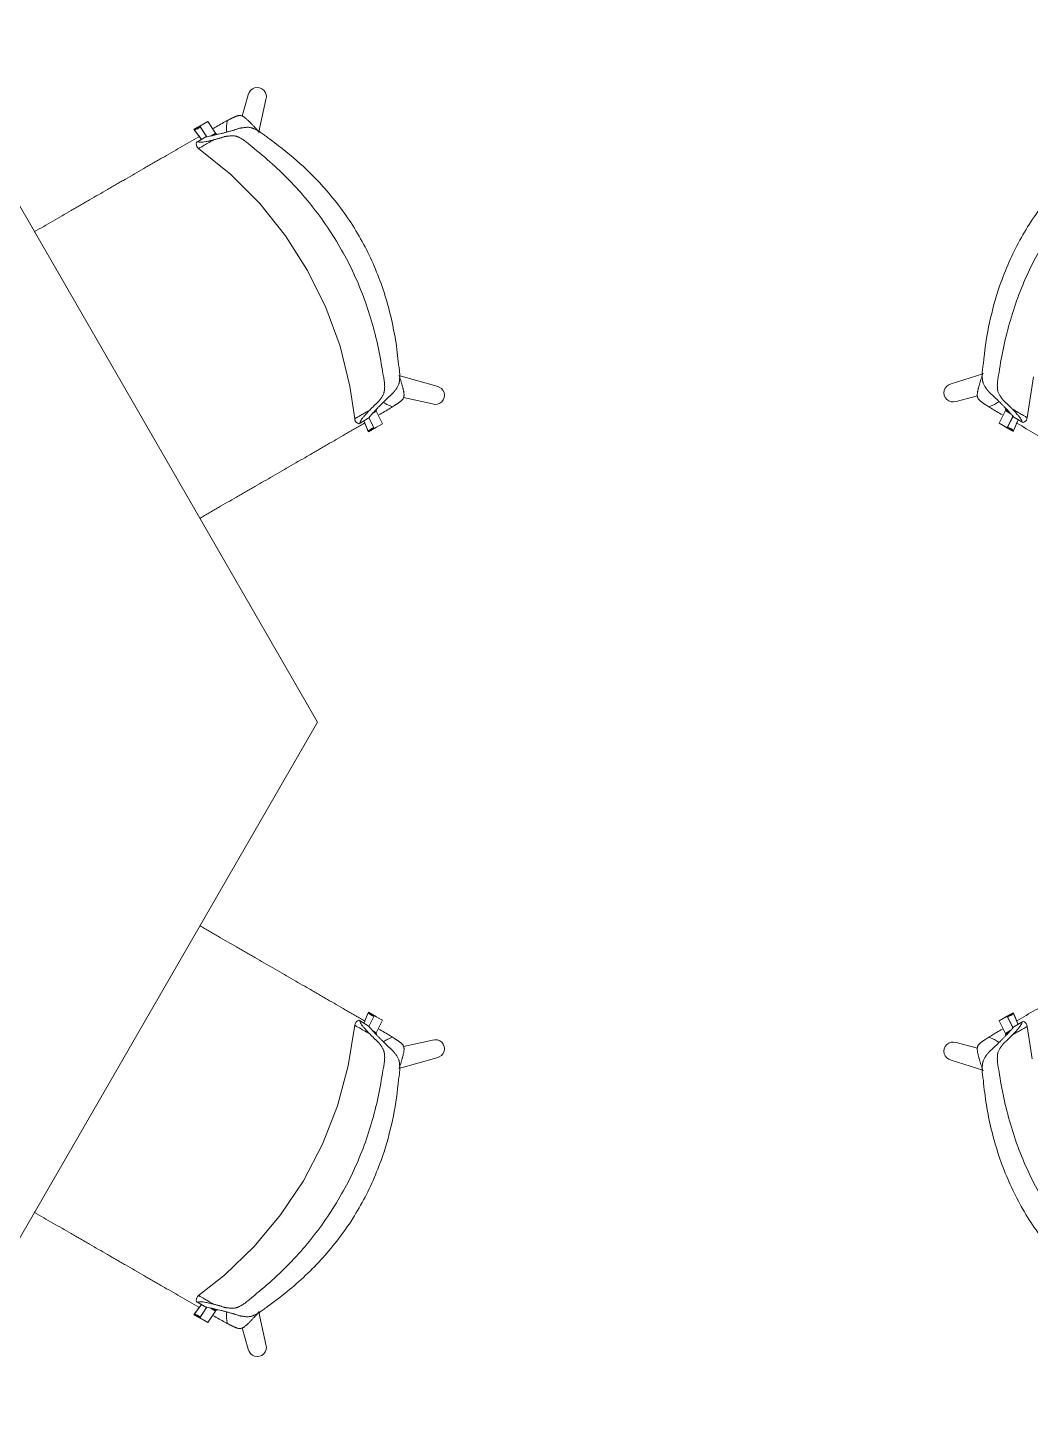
# Model space of a CAD drawing. Header units: millimetres. Extents: x 155927 to 326028, y -36033 to 97293.
# Drawn here: x 179505 to 180943, y 17006 to 18998 of the extents above; entities that cross this region are included whole.
import ezdxf

# ---------------------------------------------------------------- set-up
doc = ezdxf.new("R2010")
doc.units = ezdxf.units.MM
doc.header["$MEASUREMENT"] = 0
doc.layers.add('I-FURN', color=8, linetype='CONTINUOUS', lineweight=9)

msp = doc.modelspace()

# ---------------------------------------------------------------- linework, layer by layer
at = {"layer": 'I-FURN'}
for p, q in [((179920.3, 18002), (179345.3, 18997.9)), ((179821, 18901.6), (179812.3, 18871)), ((179835.9, 18848.6), (179846.3, 18895.2)), ((179751.4, 18856.8), (179763, 18863.5)), ((179763, 18863.5), (179774.1, 18846.9)), ((179754.4, 18858.9), (179742.9, 18852.3)), ((179742.9, 18852.3), (179753.8, 18837.6)), ((179743.3, 18851.4), (179753.7, 18837.6)), ((179761.7, 18841.6), (179751.4, 18856.8)), ((179761.6, 18841.6), (179751.9, 18856)), ((179774.1, 18846.9), (179766.5, 18842.5)), ((179774.6, 18846.1), (179769.5, 18843.2)), ((179746.3, 18831.3), (179746.5, 18833.4)), ((179746.7, 18829), (179746.3, 18831.3)), ((179747.3, 18827.6), (179746.7, 18829)), ((179748.3, 18826.1), (179747.3, 18827.6)), ((179760.1, 18841.3), (179748.3, 18834.5)), ((179749.7, 18824.7), (179748.3, 18826.1)), ((179749.7, 18824.7), (179795.7, 18787.6)), ((179795.7, 18787.6), (179837.4, 18745.8)), ((179837.4, 18745.8), (179874.4, 18699.6)), ((179874.4, 18699.6), (179906.1, 18649.7)), ((179906.1, 18649.7), (179932.3, 18596.7)), ((179932.3, 18596.7), (179952.6, 18541.2)), ((179952.6, 18541.2), (179966.8, 18483.8)), ((180091.6, 18483.7), (180037.1, 18499.2)), ((180874.6, 18501.4), (180829.1, 18487.1)), ((180938.4, 18438.6), (180947.5, 18497)), ((179966.8, 18483.8), (179973.6, 18437)), ((180043.4, 18467.7), (180085.2, 18458.4)), ((180836.2, 18462), (180867, 18469.7)), ((179999.4, 18444.9), (180004.5, 18447.8)), ((180001.5, 18447.2), (180004.1, 18448.7)), ((180004.5, 18447.8), (180013.3, 18429.9)), ((180898.2, 18430.8), (180907, 18448.7)), ((180907, 18448.7), (180914.6, 18444.3)), ((180907.5, 18449.5), (180912.6, 18446.5)), ((179973.6, 18437), (179974, 18435.1)), ((179974, 18435.1), (179974.9, 18433.4)), ((179974.9, 18433.4), (179975.8, 18432.3)), ((179975.8, 18432.3), (179977.6, 18430.8)), ((179977.6, 18430.8), (179979.5, 18429.9)), ((179993.1, 18437.7), (179981.3, 18430.9)), ((179986.6, 18434), (179993, 18418.9)), ((179986.7, 18434), (179993.5, 18418.1)), ((179993.5, 18418.1), (180005, 18424.8)), ((180001.7, 18423.2), (179994.1, 18438.9)), ((180013.3, 18429.9), (180001.7, 18423.2)), ((180909.7, 18424.1), (180898.2, 18430.8)), ((180906.4, 18425.6), (180918, 18418.9)), ((180917.8, 18440.6), (180909.7, 18424.1)), ((180917.9, 18440.5), (180910.2, 18424.9)), ((180918, 18418.9), (180925.2, 18435.7)), ((180918.5, 18419.8), (180925.3, 18435.7)), ((180918.9, 18439.4), (180930.7, 18432.5)), ((180934.4, 18432.4), (180932.5, 18431.5)), ((180936.1, 18433.9), (180934.4, 18432.4)), ((180937.1, 18435.1), (180936.1, 18433.9)), ((180937.9, 18436.8), (180937.1, 18435.1)), ((180938.4, 18438.6), (180937.9, 18436.8)), ((179345.4, 17006.1), (179920.3, 18002)), ((179974.1, 17569.1), (179973.6, 17567)), ((179975.3, 17571.1), (179974.1, 17569.1)), ((179976.3, 17572.2), (179975.3, 17571.1)), ((179977.8, 17573.3), (179976.3, 17572.2)), ((179979.5, 17574.1), (179977.8, 17573.3)), ((179981.3, 17573.1), (179993.1, 17566.3)), ((179993, 17585), (179986.6, 17570)), ((179993.5, 17585.9), (179986.7, 17570)), ((180005, 17579.2), (179993.5, 17585.9)), ((179994.1, 17565.1), (180001.7, 17580.7)), ((180001.7, 17580.7), (180013.3, 17574.1)), ((180013.3, 17574.1), (180004.5, 17556.1)), ((180898.2, 17573.2), (180909.7, 17579.9)), ((180907, 17555.3), (180898.2, 17573.2)), ((180918, 17585), (180906.4, 17578.4)), ((180909.7, 17579.9), (180917.8, 17563.4)), ((180910.2, 17579.1), (180917.9, 17563.5)), ((180925.2, 17568.2), (180918, 17585)), ((180925.3, 17568.3), (180918.5, 17584.2)), ((180930.7, 17571.4), (180918.9, 17564.6)), ((180932.5, 17572.5), (180934.2, 17571.7)), ((180934.2, 17571.7), (180935.7, 17570.5)), ((180935.7, 17570.5), (180936.7, 17569.4)), ((180936.7, 17569.4), (180937.8, 17567.4)), ((179973.6, 17567), (179964.4, 17508.6)), ((180004.5, 17556.1), (179999.4, 17559.1)), ((180004.1, 17555.3), (180001.5, 17556.8)), ((180914.6, 17559.7), (180907, 17555.3)), ((180912.6, 17557.5), (180907.5, 17554.5)), ((180937.8, 17567.4), (180938.4, 17565.4)), ((180945.2, 17518.6), (180938.4, 17565.4)), ((180085.2, 17545.6), (180043.4, 17536.3)), ((180867, 17534.3), (180836.2, 17542)), ((179964.4, 17508.6), (179949, 17451.6)), ((180037.1, 17504.8), (180091.6, 17520.3)), ((180829.1, 17516.9), (180874.6, 17502.6)), ((179949, 17451.6), (179927.5, 17396.5)), ((179927.5, 17396.5), (179900.2, 17344)), ((179900.2, 17344), (179867.4, 17294.9)), ((179867.4, 17294.9), (179829.4, 17249.5)), ((179829.4, 17249.5), (179786.8, 17208.5)), ((179786.8, 17208.5), (179749.7, 17179.2)), ((179746.3, 17172.4), (179746.6, 17174.3)), ((179746.5, 17170.6), (179746.3, 17172.4)), ((179746.6, 17174.3), (179747, 17175.7)), ((179747, 17175.7), (179748.2, 17177.7)), ((179748.2, 17177.7), (179749.7, 17179.2)), ((179753.8, 17166.3), (179742.9, 17151.7)), ((179742.9, 17151.7), (179754.4, 17145.1)), ((179753.7, 17166.4), (179743.3, 17152.6)), ((179748.3, 17169.5), (179760.1, 17162.7)), ((179751.4, 17147.1), (179761.7, 17162.4)), ((179751.9, 17148), (179761.6, 17162.4)), ((179774.1, 17157), (179763, 17140.5)), ((179766.5, 17161.5), (179774.1, 17157)), ((179769.5, 17160.8), (179774.6, 17157.9)), ((179774.6, 17157.9), (179774.4, 17157.6)), ((179846.3, 17108.8), (179835.9, 17155.4)), ((179763, 17140.5), (179751.4, 17147.1)), ((179812.3, 17133), (179821, 17102.4))]:
    msp.add_line(p, q, dxfattribs=at)
for centre, start, end in [((179833.9, 18899.2), 341.9896, 169.6059), ((180831.8, 18474.3), 101.9896, 289.6059), ((180089.2, 18470.8), 251.9662, 79.5824), ((180089.2, 17533.2), 280.4176, 108.0338), ((180831.8, 17529.7), 70.3941, 258.0104), ((179833.9, 17104.8), 190.3941, 18.0104)]:
    msp.add_arc(centre, 13.1, start, end, dxfattribs=at)
for centre, major_axis, start_param, end_param in [((179739.3, 18869.2), (-8.7, 15.1), 2.819103, 3.398599), ((179739.7, 18868.4), (-8.7, 15.1), 2.819103, 3.398599), ((179750.8, 18875.9), (-8.7, 15.1), 2.819103, 2.902745), ((180905.6, 18408.2), (-8.7, -15.1), 2.819103, 3.398599), ((180006, 18407.4), (-8.7, 15.1), 6.026179, 6.605675), ((180006.4, 18406.5), (-8.7, 15.1), 6.026179, 6.605675), ((180905.1, 18407.4), (-8.7, -15.1), 2.819103, 3.398599), ((180006, 17596.6), (-8.7, -15.1), 5.960696, 6.540192), ((180006.4, 17597.5), (-8.7, -15.1), 5.960696, 6.540192), ((180905.1, 17596.6), (-8.7, 15.1), 2.884586, 3.464082), ((180905.6, 17595.8), (-8.7, 15.1), 2.884586, 3.464082), ((179739.3, 17134.7), (-8.7, -15.1), 2.884586, 3.464082), ((179739.7, 17135.6), (-8.7, -15.1), 2.884586, 3.464082), ((179750.8, 17128.1), (-8.7, -15.1), 3.380441, 3.464082)]:
    msp.add_ellipse(centre, major_axis=major_axis, ratio=0.978487, start_param=start_param, end_param=end_param, dxfattribs=at)
for points in [[(179770.9, 18853.6), (179776.6, 18856.9), (179782, 18860), (179787.3, 18863.1)], [(179787.3, 18863.1), (179787.9, 18863.4), (179789, 18864), (179790.2, 18864.5), (179790.8, 18864.8)], [(179836.7, 18847.8), (179835.9, 18848.8), (179835.1, 18849.7), (179834.3, 18850.7)], [(179834.3, 18850.7), (179835.1, 18849.7), (179835.9, 18848.8), (179836.6, 18847.9)], [(179748.3, 18834.5), (179747.8, 18834.2), (179747.1, 18833.8), (179746.5, 18833.4), (179746.4, 18833.4), (179746.8, 18833.6), (179747.2, 18833.8)], [(179771.3, 18837.2), (179769.3, 18836.7), (179765.4, 18835.7), (179760.3, 18834.7), (179755.9, 18833.9), (179752.3, 18833.5), (179749.7, 18833.7), (179748.7, 18834.2), (179748.3, 18834.5)], [(179760.1, 18841.3), (179761.2, 18841.5), (179763.6, 18841.9), (179766.2, 18842.4), (179767.5, 18842.7)], [(180874.9, 18502.4), (180874.5, 18501.2), (180874.1, 18500.1), (180873.7, 18498.9)], [(180873.7, 18498.9), (180874.1, 18500), (180874.5, 18501.2), (180874.9, 18502.4)], [(179981.3, 18430.9), (179981.2, 18431.4), (179981.4, 18432.5), (179982.5, 18434.9), (179984.6, 18437.8), (179987.5, 18441.2), (179990.9, 18445.1), (179993.7, 18448), (179995.2, 18449.4)], [(180024.6, 18452), (180019.3, 18449), (180013.9, 18445.8), (180008.2, 18442.5)], [(180027.9, 18454.1), (180027.3, 18453.8), (180026.3, 18453.1), (180025.2, 18452.4), (180024.6, 18452)], [(180886.4, 18452), (180885.8, 18452.4), (180884.7, 18453.1), (180883.7, 18453.8), (180883.1, 18454.1)], [(180902.7, 18442.6), (180897.1, 18445.8), (180891.7, 18449), (180886.4, 18452)], [(180918.9, 18439.4), (180918.1, 18440.2), (180916.6, 18442.1), (180914.8, 18444), (180913.9, 18445)], [(180916.8, 18451.1), (180918.3, 18449.6), (180921, 18446.8), (180924.5, 18442.8), (180927.4, 18439.4), (180929.5, 18436.5), (180930.6, 18434.2), (180930.7, 18433), (180930.7, 18432.5)], [(179980.2, 18430.2), (179979.8, 18430.1), (179979.4, 18429.8), (179979.5, 18429.9), (179980.1, 18430.2), (179980.8, 18430.6), (179981.3, 18430.9)], [(179998.1, 18443.4), (179997.1, 18442.4), (179995.4, 18440.4), (179993.8, 18438.6), (179993.1, 18437.7)], [(180930.7, 18432.5), (180931.2, 18432.3), (180931.9, 18431.9), (180932.4, 18431.5), (180932.5, 18431.5), (180932.1, 18431.7), (180931.8, 18431.9)], [(179981.3, 17573.1), (179980.8, 17573.4), (179980.1, 17573.8), (179979.5, 17574.1), (179979.4, 17574.2), (179979.8, 17573.9), (179980.2, 17573.7)], [(179995.2, 17554.5), (179993.7, 17556), (179990.9, 17558.9), (179987.5, 17562.8), (179984.6, 17566.2), (179982.5, 17569.1), (179981.4, 17571.5), (179981.2, 17572.6), (179981.3, 17573.1)], [(180930.7, 17571.4), (180930.7, 17571), (180930.6, 17569.8), (180929.5, 17567.5), (180927.4, 17564.6), (180924.5, 17561.1), (180921, 17557.2), (180918.3, 17554.4), (180916.8, 17552.9)], [(180931.8, 17572.1), (180932.1, 17572.3), (180932.5, 17572.5), (180932.4, 17572.5), (180931.9, 17572.1), (180931.2, 17571.7), (180930.7, 17571.4)], [(179993.1, 17566.3), (179993.8, 17565.4), (179995.4, 17563.6), (179997.1, 17561.6), (179998.1, 17560.6)], [(180008.2, 17561.4), (180013.9, 17558.2), (180019.3, 17555), (180024.6, 17552)], [(180024.6, 17552), (180025.2, 17551.6), (180026.3, 17550.9), (180027.3, 17550.2), (180027.9, 17549.9)], [(180883.1, 17549.9), (180883.7, 17550.2), (180884.7, 17550.9), (180885.8, 17551.6), (180886.4, 17552)], [(180886.4, 17552), (180891.7, 17555), (180897.1, 17558.2), (180902.7, 17561.4)], [(180913.9, 17558.9), (180914.8, 17560), (180916.6, 17561.9), (180918.1, 17563.7), (180918.9, 17564.6)], [(180874.9, 17501.6), (180874.5, 17502.8), (180874.1, 17503.9), (180873.7, 17505.1)], [(180873.7, 17505.1), (180874.1, 17503.9), (180874.5, 17502.7), (180874.9, 17501.6)], [(179747.2, 17170.2), (179746.8, 17170.4), (179746.4, 17170.6), (179746.5, 17170.5), (179747.1, 17170.2), (179747.8, 17169.8), (179748.3, 17169.5)], [(179748.3, 17169.5), (179748.7, 17169.8), (179749.7, 17170.2), (179752.3, 17170.5), (179755.9, 17170.1), (179760.3, 17169.3), (179765.4, 17168.3), (179769.3, 17167.3), (179771.3, 17166.8)], [(179767.5, 17161.2), (179766.2, 17161.5), (179763.6, 17162.1), (179761.2, 17162.5), (179760.1, 17162.7)], [(179787.3, 17140.9), (179782, 17143.9), (179776.6, 17147.1), (179770.9, 17150.3)], [(179836.6, 17156.1), (179835.9, 17155.2), (179835.1, 17154.2), (179834.3, 17153.3)], [(179834.3, 17153.3), (179835.1, 17154.3), (179835.9, 17155.2), (179836.7, 17156.1)], [(179790.8, 17139.1), (179790.2, 17139.4), (179789, 17140), (179787.9, 17140.6), (179787.3, 17140.9)]]:
    msp.add_open_spline(points, degree=3, dxfattribs=at)
for points, knots in [([(179790.8, 18864.8), (179790.3, 18862.4), (179789.8, 18857.7), (179789.7, 18852.2), (179789.9, 18849.1), (179790, 18848.2)], [0, 0, 0, 0, 0.02777778, 0.05555556, 0.06696683, 0.06696683, 0.06696683, 0.06696683]), ([(179790.8, 18864.8), (179791.7, 18865.3), (179793.2, 18866.1), (179794.9, 18866.9), (179795.9, 18867.4), (179796.7, 18867.8), (179797.4, 18868.1), (179798.3, 18868.6), (179799.4, 18869.1), (179800.5, 18869.6), (179801.3, 18870), (179801.8, 18870.2), (179802.2, 18870.4), (179802.5, 18870.5), (179803, 18870.7), (179803.9, 18871), (179805, 18871.5), (179806.3, 18871.8), (179807.6, 18872.1), (179809, 18872.1), (179810.5, 18872), (179811.7, 18871.6), (179812.7, 18871.1), (179813.4, 18870.8), (179814.1, 18870.4), (179815.1, 18869.8), (179816.2, 18868.9), (179817.6, 18867.8), (179819, 18866.5), (179820.4, 18865.3), (179821.5, 18864.2), (179822.7, 18863), (179823.9, 18861.8), (179825.2, 18860.4), (179827, 18858.6), (179830.1, 18855.3), (179832.7, 18852.4), (179834.3, 18850.7)], [0, 0, 0, 0, 0.0625, 0.09375, 0.109375, 0.125, 0.140625, 0.15625, 0.1875, 0.21875, 0.234375, 0.242188, 0.25, 0.257812, 0.265625, 0.28125, 0.3125, 0.34375, 0.375, 0.40625, 0.4375, 0.46875, 0.484375, 0.5, 0.515625, 0.53125, 0.5625, 0.59375, 0.625, 0.65625, 0.6875, 0.71875, 0.75, 0.78125, 0.8125, 0.875, 1, 1, 1, 1]), ([(179767.5, 18842.7), (179769.5, 18843.1), (179772.8, 18843.8), (179777.9, 18845.1), (179782, 18846.1), (179786.2, 18847.2), (179790.7, 18848.5), (179794.7, 18849.6), (179798.1, 18850.5), (179800.2, 18851), (179801.9, 18851.6), (179803.5, 18852.1), (179805.1, 18852.7), (179806.8, 18853.3), (179808.1, 18853.7), (179809.3, 18854), (179810.2, 18854.1), (179810.8, 18854.2), (179811.2, 18854.2), (179811.6, 18854.3), (179812.1, 18854.4), (179813.1, 18854.5), (179814.5, 18854.7), (179816.3, 18855), (179818.1, 18855.1), (179820.1, 18855.2), (179822.1, 18855.1), (179823.9, 18854.8), (179825.3, 18854.5), (179826, 18854.2), (179826.6, 18854), (179827.2, 18853.8), (179828, 18853.5), (179829.4, 18853), (179831.5, 18852), (179834.2, 18850.7), (179837.7, 18848.6), (179842.4, 18845.4), (179846.4, 18842.2), (179848.4, 18840.5)], [0, 0, 0, 0, 0.142857, 0.214286, 0.285714, 0.357143, 0.428571, 0.5, 0.535714, 0.571429, 0.589286, 0.607143, 0.642857, 0.660714, 0.678571, 0.696429, 0.705357, 0.709821, 0.714286, 0.71875, 0.723214, 0.732143, 0.75, 0.767857, 0.785714, 0.803571, 0.821429, 0.839286, 0.848214, 0.852679, 0.857143, 0.861607, 0.866071, 0.875, 0.892857, 0.910714, 0.928571, 0.964286, 1, 1, 1, 1]), ([(179777.1, 18844.9), (179776.7, 18845.1), (179775.8, 18845.6), (179774.9, 18845.9), (179774.5, 18846.1)], [-0.5281276, -0.5281276, -0.5281276, -0.5281276, -0.3333333, -0.1189454, -0.1189454, -0.1189454, -0.1189454]), ([(179513.9, 18705.2), (179514.1, 18705.3), (179518.5, 18707.9), (179527.5, 18713.1), (179540.7, 18720.7), (179553.8, 18728.3), (179564.7, 18734.6), (179573.5, 18739.6), (179580.1, 18743.5), (179586.7, 18747.3), (179595.4, 18752.3), (179606.1, 18758.5), (179616.8, 18764.6), (179625.4, 18769.6), (179632, 18773.4), (179638.5, 18777.2), (179647.2, 18782.2), (179657.9, 18788.4), (179668.7, 18794.6), (179677.5, 18799.7), (179684.1, 18803.5), (179690.8, 18807.4), (179699.5, 18812.4), (179710.3, 18818.6), (179723.4, 18826.2), (179736.7, 18833.9), (179746, 18839.3), (179750.9, 18842), (179751.3, 18842.3)], [-0.751114, -0.751114, -0.751114, -0.751114, -0.75, -0.7142857, -0.6785714, -0.6428571, -0.6071429, -0.5892857, -0.5714286, -0.5535714, -0.5357143, -0.5, -0.4642857, -0.4464286, -0.4285714, -0.4107143, -0.3928571, -0.3571429, -0.3214286, -0.3035714, -0.2857143, -0.2678571, -0.25, -0.2142857, -0.1785714, -0.1428571, -0.1071429, -0.103964, -0.103964, -0.103964, -0.103964]), ([(179749.7, 18824.7), (179749.7, 18824.7), (179749.8, 18824.8), (179750.3, 18825.1), (179751, 18825.5), (179752.8, 18826.5), (179756.2, 18828.5), (179762.4, 18832.1), (179768.1, 18835.3), (179771.3, 18837.2)], [0.3374293, 0.3374293, 0.3374293, 0.3374293, 0.3888889, 0.4444444, 0.5138889, 0.5833333, 0.7222222, 0.8611111, 1, 1, 1, 1]), ([(179825.9, 18827.4), (179824, 18829.2), (179820.4, 18832.5), (179816, 18835.8), (179812.7, 18838), (179810.2, 18839.5), (179808.2, 18840.5), (179806.8, 18841.1), (179806.1, 18841.4), (179805.5, 18841.6), (179804.9, 18841.9), (179804.2, 18842.1), (179802.9, 18842.5), (179801.1, 18842.8), (179799, 18843), (179797.1, 18843), (179795.2, 18842.8), (179793.4, 18842.6), (179792, 18842.5), (179791.1, 18842.4), (179790.5, 18842.3), (179790.2, 18842.3), (179789.8, 18842.2), (179789.3, 18842.2), (179788.5, 18842.1), (179787.4, 18841.9), (179786.2, 18841.6), (179784.8, 18841.1), (179783.4, 18840.6), (179782, 18840.1), (179780.8, 18839.7), (179779.6, 18839.4), (179778, 18839), (179775.3, 18838.2), (179772.9, 18837.6), (179771.3, 18837.2)], [0, 0, 0, 0, 0.0625, 0.125, 0.15625, 0.1875, 0.21875, 0.234375, 0.242188, 0.25, 0.257812, 0.265625, 0.28125, 0.3125, 0.34375, 0.375, 0.40625, 0.4375, 0.46875, 0.484375, 0.492188, 0.5, 0.507812, 0.515625, 0.53125, 0.5625, 0.59375, 0.625, 0.6875, 0.71875, 0.75, 0.78125, 0.8125, 0.875, 1, 1, 1, 1]), ([(180014, 18501.6), (180012.2, 18514.3), (180007.8, 18539.7), (179995.2, 18589.6), (179972.3, 18650), (179933.5, 18717.1), (179892.7, 18767.1), (179855.7, 18803), (179836, 18819.5), (179825.9, 18827.4)], [-1, -1, -1, -1, -0.9, -0.8, -0.6, -0.4, -0.2, -0.1, 0, 0, 0, 0]), ([(179848.4, 18840.5), (179862.9, 18830.3), (179890.8, 18808.4), (179932.9, 18767), (179972.5, 18715.4), (180005.3, 18652.4), (180023.3, 18596.1), (180032.6, 18549.8), (180035.5, 18526.4), (180036.6, 18514.6)], [-1, -1, -1, -1, -0.863636, -0.727273, -0.545455, -0.363636, -0.181818, -0.090909, 0, 0, 0, 0]), ([(180875.4, 18516.3), (180877, 18533.9), (180882, 18568.9), (180896.8, 18626.1), (180921.7, 18686.3), (180959.9, 18746.1), (180999.6, 18789.9), (181035.1, 18821.1), (181053.9, 18835.3), (181063.5, 18842.1)], [-1, -1, -1, -1, -0.863636, -0.727273, -0.545455, -0.363636, -0.181818, -0.090909, 0, 0, 0, 0]), ([(181086.1, 18829.1), (181075.9, 18821.2), (181056.2, 18804.7), (181019.3, 18768.7), (180978.4, 18718.7), (180939.7, 18651.6), (180916.8, 18591.3), (180904.2, 18541.3), (180899.7, 18516), (180898, 18503.2)], [-1, -1, -1, -1, -0.9, -0.8, -0.6, -0.4, -0.2, -0.1, 0, 0, 0, 0]), ([(180036.6, 18514.6), (180037.1, 18512), (180037.8, 18507), (180038.2, 18501.3), (180038.3, 18497.1), (180038.1, 18494.2), (180037.9, 18491.9), (180037.7, 18490.4), (180037.5, 18489.6), (180037.4, 18488.9), (180037.3, 18488.3), (180037.1, 18487.5), (180036.7, 18486.2), (180036.1, 18484.5), (180035.1, 18482.7), (180034.1, 18481), (180033, 18479.5), (180031.9, 18478.1), (180031, 18477), (180030.4, 18476.2), (180030.1, 18475.8), (180029.9, 18475.5), (180029.6, 18475.1), (180029.3, 18474.7), (180028.7, 18474), (180027.9, 18473.1), (180026.9, 18472.1), (180025.5, 18471), (180024.2, 18469.9), (180022.9, 18468.8), (180021.9, 18467.9), (180021, 18466.9), (180019.7, 18465.7), (180017.6, 18463.6), (180014.6, 18460.6), (180011.3, 18457.3), (180008.2, 18454.2), (180005.3, 18451.2), (180002.5, 18448.4), (180000.1, 18445.8), (179998.7, 18444.2), (179998.1, 18443.4)], [0, 0, 0, 0, 0.035714, 0.071429, 0.089286, 0.107143, 0.125, 0.133929, 0.138393, 0.142857, 0.147321, 0.151786, 0.160714, 0.178571, 0.196429, 0.214286, 0.232143, 0.25, 0.267857, 0.276786, 0.28125, 0.285714, 0.290179, 0.294643, 0.303571, 0.321429, 0.339286, 0.357143, 0.392857, 0.410714, 0.428571, 0.446429, 0.464286, 0.5, 0.571429, 0.642857, 0.714286, 0.785714, 0.857143, 0.928571, 1, 1, 1, 1]), ([(180913.9, 18445), (180912.6, 18446.6), (180910.3, 18449.1), (180906.7, 18452.9), (180903.7, 18455.9), (180900.6, 18459), (180897.3, 18462.3), (180894.4, 18465.2), (180891.9, 18467.7), (180890.3, 18469.2), (180889.1, 18470.4), (180887.8, 18471.5), (180886.4, 18472.6), (180885.1, 18473.8), (180884.1, 18474.8), (180883.3, 18475.7), (180882.7, 18476.4), (180882.4, 18476.8), (180882.1, 18477.1), (180881.9, 18477.4), (180881.5, 18477.9), (180880.9, 18478.6), (180880, 18479.8), (180878.9, 18481.2), (180877.8, 18482.7), (180876.8, 18484.3), (180875.9, 18486.2), (180875.2, 18487.9), (180874.9, 18489.2), (180874.7, 18490), (180874.5, 18490.6), (180874.4, 18491.2), (180874.3, 18492), (180874.1, 18493.6), (180873.8, 18495.9), (180873.7, 18498.8), (180873.7, 18503), (180874.1, 18508.6), (180874.9, 18513.6), (180875.4, 18516.3)], [0, 0, 0, 0, 0.142857, 0.214286, 0.285714, 0.357143, 0.428571, 0.5, 0.535714, 0.571429, 0.589286, 0.607143, 0.642857, 0.660714, 0.678571, 0.696429, 0.705357, 0.709821, 0.714286, 0.71875, 0.723214, 0.732143, 0.75, 0.767857, 0.785714, 0.803571, 0.821429, 0.839286, 0.848214, 0.852679, 0.857143, 0.861607, 0.866071, 0.875, 0.892857, 0.910714, 0.928571, 0.964286, 1, 1, 1, 1]), ([(179995.2, 18449.4), (179996.3, 18450.6), (179998, 18452.4), (180000.1, 18454.4), (180001.2, 18455.6), (180002.1, 18456.5), (180003, 18457.3), (180004.1, 18458.3), (180005.3, 18459.2), (180006.4, 18460.2), (180007.3, 18461.1), (180008, 18461.9), (180008.5, 18462.5), (180008.8, 18462.9), (180009, 18463.2), (180009.2, 18463.6), (180009.5, 18464), (180010.1, 18464.7), (180010.9, 18465.9), (180012, 18467.3), (180013, 18468.9), (180014, 18470.6), (180014.9, 18472.4), (180015.5, 18474.2), (180015.9, 18475.5), (180016, 18476.3), (180016.1, 18476.9), (180016.2, 18477.5), (180016.3, 18478.3), (180016.5, 18479.8), (180016.6, 18482), (180016.6, 18484.8), (180016.3, 18488.9), (180015.6, 18494.3), (180014.6, 18499.1), (180014, 18501.6)], [0, 0, 0, 0, 0.125, 0.1875, 0.21875, 0.25, 0.28125, 0.3125, 0.375, 0.40625, 0.4375, 0.46875, 0.484375, 0.492188, 0.5, 0.507812, 0.515625, 0.53125, 0.5625, 0.59375, 0.625, 0.65625, 0.6875, 0.71875, 0.734375, 0.742188, 0.75, 0.757812, 0.765625, 0.78125, 0.8125, 0.84375, 0.875, 0.9375, 1, 1, 1, 1]), ([(180037.4, 18498.9), (180038.1, 18496.6), (180039.3, 18493), (180040.6, 18488.6), (180041.3, 18486.2), (180041.8, 18484.4), (180042.3, 18482.7), (180042.7, 18481.1), (180043.1, 18479.5), (180043.5, 18477.8), (180043.9, 18475.9), (180044.2, 18474.1), (180044.3, 18472.7), (180044.4, 18471.6), (180044.4, 18470.8), (180044.3, 18470), (180044.2, 18468.9), (180043.9, 18467.6), (180043.3, 18466.3), (180042.6, 18465.1), (180041.7, 18464.1), (180040.7, 18463.2), (180039.8, 18462.4), (180039.1, 18461.8), (180038.7, 18461.5), (180038.4, 18461.3), (180038.1, 18461), (180037.6, 18460.7), (180036.9, 18460.2), (180035.9, 18459.5), (180034.9, 18458.8), (180034.1, 18458.2), (180033.4, 18457.8), (180032.7, 18457.3), (180031.8, 18456.7), (180030.2, 18455.6), (180028.8, 18454.7), (180027.9, 18454.1)], [0, 0, 0, 0, 0.125, 0.1875, 0.21875, 0.25, 0.28125, 0.3125, 0.34375, 0.375, 0.40625, 0.4375, 0.46875, 0.484375, 0.5, 0.515625, 0.53125, 0.5625, 0.59375, 0.625, 0.65625, 0.6875, 0.71875, 0.734375, 0.742188, 0.75, 0.757812, 0.765625, 0.78125, 0.8125, 0.84375, 0.859375, 0.875, 0.890625, 0.90625, 0.9375, 1, 1, 1, 1]), ([(180883.1, 18454.1), (180882.2, 18454.7), (180880.8, 18455.6), (180879.2, 18456.7), (180878.3, 18457.3), (180877.6, 18457.8), (180876.9, 18458.2), (180876.1, 18458.8), (180875.1, 18459.5), (180874.1, 18460.2), (180873.4, 18460.7), (180873, 18461), (180872.6, 18461.3), (180872.3, 18461.5), (180871.9, 18461.8), (180871.2, 18462.4), (180870.3, 18463.2), (180869.3, 18464.1), (180868.4, 18465.1), (180867.7, 18466.3), (180867.1, 18467.6), (180866.8, 18468.9), (180866.7, 18470), (180866.7, 18470.8), (180866.7, 18471.6), (180866.7, 18472.7), (180866.9, 18474.1), (180867.1, 18475.9), (180867.5, 18477.8), (180867.9, 18479.5), (180868.3, 18481.1), (180868.7, 18482.7), (180869.2, 18484.4), (180869.7, 18486.2), (180870.4, 18488.6), (180871.8, 18493), (180872.9, 18496.6), (180873.7, 18498.9)], [0, 0, 0, 0, 0.0625, 0.09375, 0.109375, 0.125, 0.140625, 0.15625, 0.1875, 0.21875, 0.234375, 0.242188, 0.25, 0.257812, 0.265625, 0.28125, 0.3125, 0.34375, 0.375, 0.40625, 0.4375, 0.46875, 0.484375, 0.5, 0.515625, 0.53125, 0.5625, 0.59375, 0.625, 0.65625, 0.6875, 0.71875, 0.75, 0.78125, 0.8125, 0.875, 1, 1, 1, 1]), ([(180898, 18503.2), (180897.3, 18500.7), (180896.3, 18495.9), (180895.6, 18490.5), (180895.4, 18486.5), (180895.4, 18483.7), (180895.5, 18481.4), (180895.7, 18479.9), (180895.8, 18479.1), (180895.8, 18478.5), (180895.9, 18477.9), (180896.1, 18477.1), (180896.4, 18475.8), (180897, 18474.1), (180897.9, 18472.2), (180898.9, 18470.5), (180900, 18469), (180901, 18467.5), (180901.9, 18466.4), (180902.4, 18465.6), (180902.7, 18465.2), (180903, 18464.9), (180903.2, 18464.6), (180903.5, 18464.2), (180904, 18463.5), (180904.7, 18462.7), (180905.6, 18461.8), (180906.7, 18460.8), (180907.8, 18459.9), (180909, 18458.9), (180909.9, 18458.1), (180910.7, 18457.2), (180911.9, 18456.1), (180913.9, 18454), (180915.7, 18452.3), (180916.8, 18451.1)], [0, 0, 0, 0, 0.0625, 0.125, 0.15625, 0.1875, 0.21875, 0.234375, 0.242188, 0.25, 0.257812, 0.265625, 0.28125, 0.3125, 0.34375, 0.375, 0.40625, 0.4375, 0.46875, 0.484375, 0.492188, 0.5, 0.507812, 0.515625, 0.53125, 0.5625, 0.59375, 0.625, 0.6875, 0.71875, 0.75, 0.78125, 0.8125, 0.875, 1, 1, 1, 1]), ([(179995.2, 18449.4), (179992.6, 18447.9), (179987.9, 18445.3), (179982.4, 18442.1), (179978.3, 18439.7), (179976, 18438.4), (179974.8, 18437.6), (179974.1, 18437.3), (179973.7, 18437), (179973.6, 18437), (179973.6, 18437)], [0, 0, 0, 0, 0.1111111, 0.2222222, 0.3333333, 0.4444444, 0.5, 0.5555556, 0.6111111, 0.6625707, 0.6625707, 0.6625707, 0.6625707]), ([(180004.5, 18447.8), (180004.5, 18448.3), (180004.6, 18449.2), (180004.7, 18450.1), (180004.8, 18450.6)], [-0.8741323, -0.8741323, -0.8741323, -0.8741323, -0.6666667, -0.4718724, -0.4718724, -0.4718724, -0.4718724]), ([(180014.3, 18460.9), (180014.7, 18460.7), (180016.9, 18459.2), (180021.2, 18456.8), (180025.6, 18455), (180027.9, 18454.1)], [0.93933321, 0.93933321, 0.93933321, 0.93933321, 0.94444444, 0.97222222, 1, 1, 1, 1]), ([(180883.1, 18454.1), (180885.5, 18455), (180889.8, 18456.8), (180894.6, 18459.5), (180897.2, 18461.2), (180897.9, 18461.8)], [0, 0, 0, 0, 0.02777778, 0.05555556, 0.06696683, 0.06696683, 0.06696683, 0.06696683]), ([(180907.2, 18452.3), (180907.2, 18451.8), (180907.3, 18450.8), (180907.4, 18449.9), (180907.5, 18449.4)], [-0.5281276, -0.5281276, -0.5281276, -0.5281276, -0.3333333, -0.1189454, -0.1189454, -0.1189454, -0.1189454]), ([(180938.4, 18438.6), (180938.4, 18438.6), (180938.3, 18438.7), (180937.8, 18438.9), (180937, 18439.4), (180935.3, 18440.4), (180931.9, 18442.3), (180925.7, 18445.9), (180920, 18449.2), (180916.8, 18451.1)], [0.3374293, 0.3374293, 0.3374293, 0.3374293, 0.3888889, 0.4444444, 0.5138889, 0.5833333, 0.7222222, 0.8611111, 1, 1, 1, 1]), ([(179988.6, 18431.2), (179988, 18430.9), (179985.2, 18429.3), (179980.1, 18426.3), (179973.4, 18422.4), (179966.7, 18418.6), (179957.9, 18413.5), (179947.2, 18407.3), (179936.6, 18401.2), (179928, 18396.3), (179921.5, 18392.5), (179914.9, 18388.7), (179906.2, 18383.6), (179895.4, 18377.4), (179882.5, 18370), (179869.4, 18362.4), (179856.3, 18354.8), (179843.3, 18347.3), (179832.5, 18341.1), (179823.8, 18336), (179817.1, 18332.2), (179810.5, 18328.4), (179801.8, 18323.4), (179791.1, 18317.2), (179780.2, 18310.9), (179771.5, 18305.9), (179764.9, 18302.1), (179758.3, 18298.3), (179753.8, 18295.7), (179751.5, 18294.3), (179751.3, 18294.2)], [-0.8977274, -0.8977274, -0.8977274, -0.8977274, -0.8928571, -0.875, -0.8571429, -0.8392857, -0.8214286, -0.7857143, -0.75, -0.7321429, -0.7142857, -0.6964286, -0.6785714, -0.6428571, -0.6071429, -0.5714286, -0.5357143, -0.5, -0.4642857, -0.4464286, -0.4285714, -0.4107143, -0.3928571, -0.3571429, -0.3214286, -0.3035714, -0.2857143, -0.2678571, -0.25, -0.2485148, -0.2485148, -0.2485148, -0.2485148]), ([(181159.5, 18294.3), (181159.4, 18294.4), (181155.1, 18296.9), (181146.2, 18302), (181132.9, 18309.7), (181119.8, 18317.2), (181109, 18323.5), (181100.2, 18328.6), (181093.6, 18332.4), (181087, 18336.2), (181078.3, 18341.2), (181067.6, 18347.4), (181056.9, 18353.6), (181048.3, 18358.5), (181041.7, 18362.3), (181035.2, 18366.1), (181026.5, 18371.1), (181015.7, 18377.3), (181004.9, 18383.6), (180996.2, 18388.6), (180989.5, 18392.5), (180982.9, 18396.3), (180974.2, 18401.3), (180963.4, 18407.6), (180950.3, 18415.1), (180937, 18422.8), (180927.7, 18428.2), (180922.8, 18431), (180922.4, 18431.2)], [-0.7503695, -0.7503695, -0.7503695, -0.7503695, -0.75, -0.7142857, -0.6785714, -0.6428571, -0.6071429, -0.5892857, -0.5714286, -0.5535714, -0.5357143, -0.5, -0.4642857, -0.4464286, -0.4285714, -0.4107143, -0.3928571, -0.3571429, -0.3214286, -0.3035714, -0.2857143, -0.2678571, -0.25, -0.2142857, -0.1785714, -0.1428571, -0.1071429, -0.103964, -0.103964, -0.103964, -0.103964]), ([(179751.3, 17709.8), (179751.5, 17709.7), (179753.8, 17708.3), (179758.3, 17705.7), (179764.9, 17701.9), (179771.5, 17698.1), (179780.2, 17693.1), (179791.1, 17686.8), (179801.8, 17680.6), (179810.5, 17675.6), (179817.1, 17671.8), (179823.8, 17667.9), (179832.5, 17662.9), (179843.3, 17656.6), (179856.3, 17649.2), (179869.4, 17641.6), (179882.5, 17634), (179895.4, 17626.6), (179906.2, 17620.3), (179914.9, 17615.3), (179921.5, 17611.5), (179928, 17607.7), (179936.6, 17602.8), (179947.2, 17596.7), (179957.9, 17590.5), (179966.7, 17585.4), (179973.4, 17581.6), (179980.1, 17577.7), (179985.2, 17574.7), (179988, 17573.1), (179988.6, 17572.7)], [-0.7515277, -0.7515277, -0.7515277, -0.7515277, -0.75, -0.7321429, -0.7142857, -0.6964286, -0.6785714, -0.6428571, -0.6071429, -0.5892857, -0.5714286, -0.5535714, -0.5357143, -0.5, -0.4642857, -0.4285714, -0.3928571, -0.3571429, -0.3214286, -0.3035714, -0.2857143, -0.2678571, -0.25, -0.2142857, -0.1785714, -0.1607143, -0.1428571, -0.125, -0.1071429, -0.1022726, -0.1022726, -0.1022726, -0.1022726]), ([(180922.4, 17572.8), (180922.8, 17573), (180927.6, 17575.8), (180937, 17581.2), (180950.3, 17588.9), (180963.4, 17596.4), (180974.2, 17602.7), (180982.9, 17607.7), (180989.5, 17611.5), (180996.2, 17615.4), (181004.9, 17620.4), (181015.7, 17626.7), (181026.5, 17632.9), (181035.2, 17637.9), (181041.7, 17641.7), (181048.3, 17645.4), (181056.9, 17650.4), (181067.6, 17656.6), (181078.3, 17662.8), (181087, 17667.8), (181093.6, 17671.6), (181100.2, 17675.4), (181109, 17680.5), (181119.8, 17686.8), (181132.9, 17694.3), (181146.2, 17702), (181155.1, 17707.1), (181159.5, 17709.6), (181159.5, 17709.7)], [-0.896036, -0.896036, -0.896036, -0.896036, -0.8928571, -0.8571429, -0.8214286, -0.7857143, -0.75, -0.7321429, -0.7142857, -0.6964286, -0.6785714, -0.6428571, -0.6071429, -0.5892857, -0.5714286, -0.5535714, -0.5357143, -0.5, -0.4642857, -0.4464286, -0.4285714, -0.4107143, -0.3928571, -0.3571429, -0.3214286, -0.2857143, -0.25, -0.2496035, -0.2496035, -0.2496035, -0.2496035]), ([(179973.6, 17567), (179973.6, 17567), (179973.7, 17566.9), (179974.2, 17566.7), (179974.9, 17566.2), (179976.7, 17565.2), (179980, 17563.3), (179986.3, 17559.7), (179991.9, 17556.4), (179995.2, 17554.5)], [0.3374293, 0.3374293, 0.3374293, 0.3374293, 0.3888889, 0.4444444, 0.5138889, 0.5833333, 0.7222222, 0.8611111, 1, 1, 1, 1]), ([(180014, 17502.4), (180014.6, 17504.9), (180015.6, 17509.7), (180016.3, 17515.1), (180016.6, 17519.1), (180016.6, 17522), (180016.5, 17524.2), (180016.3, 17525.7), (180016.2, 17526.5), (180016.1, 17527.1), (180016, 17527.7), (180015.9, 17528.5), (180015.5, 17529.8), (180014.9, 17531.5), (180014, 17533.4), (180013, 17535.1), (180012, 17536.7), (180010.9, 17538.1), (180010.1, 17539.2), (180009.5, 17540), (180009.2, 17540.4), (180009, 17540.7), (180008.8, 17541.1), (180008.5, 17541.5), (180008, 17542.1), (180007.3, 17542.9), (180006.4, 17543.8), (180005.3, 17544.8), (180004.1, 17545.7), (180003, 17546.7), (180002.1, 17547.5), (180001.2, 17548.4), (180000.1, 17549.6), (179998, 17551.6), (179996.3, 17553.4), (179995.2, 17554.5)], [0, 0, 0, 0, 0.0625, 0.125, 0.15625, 0.1875, 0.21875, 0.234375, 0.242188, 0.25, 0.257812, 0.265625, 0.28125, 0.3125, 0.34375, 0.375, 0.40625, 0.4375, 0.46875, 0.484375, 0.492188, 0.5, 0.507812, 0.515625, 0.53125, 0.5625, 0.59375, 0.625, 0.6875, 0.71875, 0.75, 0.78125, 0.8125, 0.875, 1, 1, 1, 1]), ([(179998.1, 17560.6), (179999.4, 17559.1), (180001.6, 17556.5), (180005.3, 17552.8), (180008.2, 17549.8), (180011.3, 17546.6), (180014.6, 17543.4), (180017.6, 17540.4), (180020, 17538), (180021.6, 17536.4), (180022.9, 17535.2), (180024.2, 17534.1), (180025.5, 17533), (180026.9, 17531.8), (180027.9, 17530.9), (180028.7, 17530), (180029.3, 17529.3), (180029.6, 17528.9), (180029.9, 17528.5), (180030.1, 17528.2), (180030.4, 17527.8), (180031, 17527), (180031.9, 17525.9), (180033, 17524.5), (180034.1, 17523), (180035.1, 17521.3), (180036.1, 17519.5), (180036.7, 17517.8), (180037.1, 17516.4), (180037.3, 17515.7), (180037.4, 17515), (180037.5, 17514.4), (180037.7, 17513.6), (180037.9, 17512.1), (180038.1, 17509.8), (180038.3, 17506.8), (180038.2, 17502.7), (180037.8, 17497), (180037.1, 17492), (180036.6, 17489.4)], [0, 0, 0, 0, 0.142857, 0.214286, 0.285714, 0.357143, 0.428571, 0.5, 0.535714, 0.571429, 0.589286, 0.607143, 0.642857, 0.660714, 0.678571, 0.696429, 0.705357, 0.709821, 0.714286, 0.71875, 0.723214, 0.732143, 0.75, 0.767857, 0.785714, 0.803571, 0.821429, 0.839286, 0.848214, 0.852679, 0.857143, 0.861607, 0.866071, 0.875, 0.892857, 0.910714, 0.928571, 0.964286, 1, 1, 1, 1]), ([(180004.8, 17553.4), (180004.7, 17553.9), (180004.6, 17554.8), (180004.5, 17555.7), (180004.5, 17556.1)], [-0.5281276, -0.5281276, -0.5281276, -0.5281276, -0.3333333, -0.1258677, -0.1258677, -0.1258677, -0.1258677]), ([(180027.9, 17549.9), (180025.6, 17549), (180021.2, 17547.2), (180016.9, 17544.7), (180014.7, 17543.3), (180014.3, 17543.1)], [0, 0, 0, 0, 0.02777778, 0.05555556, 0.06066679, 0.06066679, 0.06066679, 0.06066679]), ([(180027.9, 17549.9), (180028.8, 17549.3), (180030.2, 17548.4), (180031.8, 17547.3), (180032.7, 17546.7), (180033.4, 17546.2), (180034.1, 17545.8), (180034.9, 17545.2), (180035.9, 17544.5), (180036.9, 17543.8), (180037.6, 17543.3), (180038.1, 17543), (180038.4, 17542.7), (180038.7, 17542.5), (180039.1, 17542.2), (180039.8, 17541.6), (180040.7, 17540.8), (180041.7, 17539.9), (180042.6, 17538.9), (180043.3, 17537.7), (180043.9, 17536.3), (180044.2, 17535.1), (180044.3, 17534), (180044.4, 17533.2), (180044.4, 17532.4), (180044.3, 17531.3), (180044.2, 17529.8), (180043.9, 17528.1), (180043.5, 17526.2), (180043.1, 17524.5), (180042.7, 17522.8), (180042.3, 17521.3), (180041.8, 17519.6), (180041.3, 17517.8), (180040.6, 17515.4), (180039.3, 17511), (180038.1, 17507.4), (180037.4, 17505.1)], [0, 0, 0, 0, 0.0625, 0.09375, 0.109375, 0.125, 0.140625, 0.15625, 0.1875, 0.21875, 0.234375, 0.242188, 0.25, 0.257812, 0.265625, 0.28125, 0.3125, 0.34375, 0.375, 0.40625, 0.4375, 0.46875, 0.484375, 0.5, 0.515625, 0.53125, 0.5625, 0.59375, 0.625, 0.65625, 0.6875, 0.71875, 0.75, 0.78125, 0.8125, 0.875, 1, 1, 1, 1]), ([(180873.7, 17505.1), (180872.9, 17507.4), (180871.8, 17511), (180870.4, 17515.4), (180869.7, 17517.8), (180869.2, 17519.6), (180868.7, 17521.3), (180868.3, 17522.8), (180867.9, 17524.5), (180867.5, 17526.2), (180867.1, 17528.1), (180866.9, 17529.8), (180866.7, 17531.3), (180866.7, 17532.4), (180866.7, 17533.2), (180866.7, 17534), (180866.8, 17535.1), (180867.1, 17536.3), (180867.7, 17537.7), (180868.4, 17538.9), (180869.3, 17539.9), (180870.3, 17540.8), (180871.2, 17541.6), (180871.9, 17542.2), (180872.3, 17542.5), (180872.6, 17542.7), (180873, 17543), (180873.4, 17543.3), (180874.1, 17543.8), (180875.1, 17544.5), (180876.1, 17545.2), (180876.9, 17545.8), (180877.6, 17546.2), (180878.3, 17546.7), (180879.2, 17547.3), (180880.8, 17548.4), (180882.2, 17549.3), (180883.1, 17549.9)], [0, 0, 0, 0, 0.125, 0.1875, 0.21875, 0.25, 0.28125, 0.3125, 0.34375, 0.375, 0.40625, 0.4375, 0.46875, 0.484375, 0.5, 0.515625, 0.53125, 0.5625, 0.59375, 0.625, 0.65625, 0.6875, 0.71875, 0.734375, 0.742188, 0.75, 0.757812, 0.765625, 0.78125, 0.8125, 0.84375, 0.859375, 0.875, 0.890625, 0.90625, 0.9375, 1, 1, 1, 1]), ([(180875.4, 17487.7), (180874.9, 17490.4), (180874.1, 17495.4), (180873.7, 17501), (180873.7, 17505.2), (180873.8, 17508.1), (180874.1, 17510.4), (180874.3, 17511.9), (180874.4, 17512.8), (180874.5, 17513.4), (180874.7, 17514), (180874.9, 17514.8), (180875.2, 17516.1), (180875.9, 17517.8), (180876.8, 17519.7), (180877.8, 17521.3), (180878.9, 17522.8), (180880, 17524.2), (180880.9, 17525.3), (180881.5, 17526.1), (180881.9, 17526.5), (180882.1, 17526.9), (180882.4, 17527.2), (180882.7, 17527.6), (180883.3, 17528.3), (180884.1, 17529.2), (180885.1, 17530.2), (180886.4, 17531.4), (180887.8, 17532.5), (180889.1, 17533.6), (180890, 17534.5), (180891, 17535.4), (180892.2, 17536.6), (180894.4, 17538.8), (180897.3, 17541.7), (180900.6, 17545), (180903.7, 17548.1), (180906.7, 17551.1), (180909.4, 17553.9), (180911.9, 17556.6), (180913.3, 17558.2), (180913.9, 17558.9)], [0, 0, 0, 0, 0.035714, 0.071429, 0.089286, 0.107143, 0.125, 0.133929, 0.138393, 0.142857, 0.147321, 0.151786, 0.160714, 0.178571, 0.196429, 0.214286, 0.232143, 0.25, 0.267857, 0.276786, 0.28125, 0.285714, 0.290179, 0.294643, 0.303571, 0.321429, 0.339286, 0.357143, 0.392857, 0.410714, 0.428571, 0.446429, 0.464286, 0.5, 0.571429, 0.642857, 0.714286, 0.785714, 0.857143, 0.928571, 1, 1, 1, 1]), ([(180897.9, 17542.2), (180897.2, 17542.7), (180894.6, 17544.5), (180889.8, 17547.2), (180885.5, 17549), (180883.1, 17549.9)], [0.93303317, 0.93303317, 0.93303317, 0.93303317, 0.94444444, 0.97222222, 1, 1, 1, 1]), ([(180916.8, 17552.9), (180915.7, 17551.7), (180913.9, 17550), (180911.9, 17547.9), (180910.7, 17546.8), (180909.9, 17545.9), (180909, 17545), (180907.8, 17544.1), (180906.7, 17543.1), (180905.6, 17542.1), (180904.7, 17541.3), (180904, 17540.5), (180903.5, 17539.8), (180903.2, 17539.4), (180903, 17539.1), (180902.7, 17538.8), (180902.4, 17538.3), (180901.9, 17537.6), (180901, 17536.5), (180900, 17535), (180898.9, 17533.5), (180897.9, 17531.8), (180897, 17529.9), (180896.4, 17528.2), (180896.1, 17526.9), (180895.9, 17526.1), (180895.8, 17525.5), (180895.8, 17524.9), (180895.7, 17524), (180895.5, 17522.6), (180895.4, 17520.3), (180895.4, 17517.5), (180895.6, 17513.5), (180896.3, 17508), (180897.3, 17503.3), (180898, 17500.8)], [0, 0, 0, 0, 0.125, 0.1875, 0.21875, 0.25, 0.28125, 0.3125, 0.375, 0.40625, 0.4375, 0.46875, 0.484375, 0.492188, 0.5, 0.507812, 0.515625, 0.53125, 0.5625, 0.59375, 0.625, 0.65625, 0.6875, 0.71875, 0.734375, 0.742188, 0.75, 0.757812, 0.765625, 0.78125, 0.8125, 0.84375, 0.875, 0.9375, 1, 1, 1, 1]), ([(180907.5, 17554.6), (180907.4, 17554.1), (180907.3, 17553.2), (180907.2, 17552.2), (180907.2, 17551.7)], [-0.8810546, -0.8810546, -0.8810546, -0.8810546, -0.6666667, -0.4718724, -0.4718724, -0.4718724, -0.4718724]), ([(180916.8, 17552.9), (180919.4, 17554.4), (180924, 17557.1), (180929.6, 17560.3), (180933.7, 17562.6), (180936, 17564), (180937.2, 17564.7), (180937.9, 17565.1), (180938.3, 17565.3), (180938.4, 17565.4), (180938.4, 17565.4)], [0, 0, 0, 0, 0.1111111, 0.2222222, 0.3333333, 0.4444444, 0.5, 0.5555556, 0.6111111, 0.6625707, 0.6625707, 0.6625707, 0.6625707]), ([(179825.9, 17176.5), (179836, 17184.4), (179855.7, 17201), (179892.7, 17236.9), (179933.5, 17286.9), (179972.3, 17354), (179995.2, 17414.3), (180007.8, 17464.3), (180012.2, 17489.6), (180014, 17502.4)], [-1, -1, -1, -1, -0.9, -0.8, -0.6, -0.4, -0.2, -0.1, 0, 0, 0, 0]), ([(180036.6, 17489.4), (180035, 17471.7), (180030, 17436.7), (180015.2, 17379.5), (179990.3, 17319.4), (179952.1, 17259.5), (179912.4, 17215.7), (179876.9, 17184.5), (179858.1, 17170.3), (179848.4, 17163.5)], [-1, -1, -1, -1, -0.863636, -0.727273, -0.545455, -0.363636, -0.181818, -0.090909, 0, 0, 0, 0]), ([(180898, 17500.8), (180899.7, 17488), (180904.2, 17462.7), (180916.8, 17412.7), (180939.7, 17352.3), (180978.4, 17285.2), (181019.3, 17235.2), (181056.2, 17199.3), (181075.9, 17182.8), (181086.1, 17174.9)], [-1, -1, -1, -1, -0.9, -0.8, -0.6, -0.4, -0.2, -0.1, 0, 0, 0, 0]), ([(181063.5, 17161.9), (181049, 17172), (181021.2, 17193.9), (180979.1, 17235.3), (180939.4, 17286.9), (180906.7, 17350), (180888.6, 17406.3), (180879.4, 17452.6), (180876.4, 17476), (180875.4, 17487.7)], [-1, -1, -1, -1, -0.863636, -0.727273, -0.545455, -0.363636, -0.181818, -0.090909, 0, 0, 0, 0]), ([(179751.2, 17161.7), (179750.9, 17161.9), (179746.1, 17164.7), (179736.7, 17170.1), (179723.4, 17177.8), (179710.3, 17185.3), (179699.5, 17191.6), (179690.8, 17196.6), (179684.1, 17200.5), (179677.5, 17204.3), (179668.7, 17209.3), (179657.9, 17215.6), (179647.2, 17221.8), (179638.5, 17226.8), (179632, 17230.6), (179625.4, 17234.4), (179616.8, 17239.3), (179606.1, 17245.5), (179595.4, 17251.7), (179586.7, 17256.7), (179580.1, 17260.5), (179573.5, 17264.4), (179564.7, 17269.4), (179553.8, 17275.7), (179540.7, 17283.2), (179527.5, 17290.9), (179518.5, 17296.1), (179514.1, 17298.7), (179513.9, 17298.7)], [-0.896036, -0.896036, -0.896036, -0.896036, -0.8928571, -0.8571429, -0.8214286, -0.7857143, -0.75, -0.7321429, -0.7142857, -0.6964286, -0.6785714, -0.6428571, -0.6071429, -0.5892857, -0.5714286, -0.5535714, -0.5357143, -0.5, -0.4642857, -0.4464286, -0.4285714, -0.4107143, -0.3928571, -0.3571429, -0.3214286, -0.2857143, -0.25, -0.2489174, -0.2489174, -0.2489174, -0.2489174]), ([(179771.3, 17166.8), (179768.7, 17168.3), (179764, 17170.9), (179758.5, 17174.1), (179754.4, 17176.5), (179752.1, 17177.8), (179750.9, 17178.6), (179750.2, 17178.9), (179749.8, 17179.2), (179749.7, 17179.2), (179749.7, 17179.2)], [0, 0, 0, 0, 0.1111111, 0.2222222, 0.3333333, 0.4444444, 0.5, 0.5555556, 0.6111111, 0.6625707, 0.6625707, 0.6625707, 0.6625707]), ([(179771.3, 17166.8), (179772.9, 17166.4), (179775.3, 17165.8), (179778, 17165), (179779.6, 17164.6), (179780.8, 17164.3), (179782, 17163.9), (179783.4, 17163.4), (179784.8, 17162.9), (179786.2, 17162.4), (179787.4, 17162.1), (179788.5, 17161.9), (179789.3, 17161.8), (179789.8, 17161.7), (179790.2, 17161.7), (179790.5, 17161.7), (179791.1, 17161.6), (179792, 17161.5), (179793.4, 17161.3), (179795.2, 17161.1), (179797.1, 17161), (179799, 17161), (179801.1, 17161.2), (179802.9, 17161.5), (179804.2, 17161.9), (179804.9, 17162.1), (179805.5, 17162.3), (179806.1, 17162.6), (179806.8, 17162.9), (179808.2, 17163.5), (179810.2, 17164.5), (179812.7, 17165.9), (179816, 17168.1), (179820.4, 17171.5), (179824, 17174.7), (179825.9, 17176.5)], [0, 0, 0, 0, 0.125, 0.1875, 0.21875, 0.25, 0.28125, 0.3125, 0.375, 0.40625, 0.4375, 0.46875, 0.484375, 0.492188, 0.5, 0.507812, 0.515625, 0.53125, 0.5625, 0.59375, 0.625, 0.65625, 0.6875, 0.71875, 0.734375, 0.742188, 0.75, 0.757812, 0.765625, 0.78125, 0.8125, 0.84375, 0.875, 0.9375, 1, 1, 1, 1]), ([(179848.4, 17163.5), (179846.4, 17161.8), (179842.4, 17158.6), (179837.7, 17155.4), (179834.2, 17153.3), (179831.5, 17152), (179829.4, 17151), (179828, 17150.4), (179827.2, 17150.1), (179826.6, 17149.9), (179826, 17149.7), (179825.3, 17149.5), (179823.9, 17149.2), (179822.1, 17148.9), (179820.1, 17148.8), (179818.1, 17148.8), (179816.3, 17149), (179814.5, 17149.3), (179813.1, 17149.5), (179812.1, 17149.6), (179811.6, 17149.7), (179811.2, 17149.7), (179810.8, 17149.8), (179810.2, 17149.9), (179809.3, 17150), (179808.1, 17150.3), (179806.8, 17150.7), (179805.1, 17151.2), (179803.5, 17151.8), (179801.9, 17152.4), (179800.6, 17152.8), (179799.4, 17153.2), (179797.7, 17153.6), (179794.7, 17154.4), (179790.7, 17155.5), (179786.2, 17156.7), (179782, 17157.9), (179777.9, 17158.9), (179774.1, 17159.9), (179770.6, 17160.7), (179768.5, 17161.1), (179767.5, 17161.2)], [0, 0, 0, 0, 0.035714, 0.071429, 0.089286, 0.107143, 0.125, 0.133929, 0.138393, 0.142857, 0.147321, 0.151786, 0.160714, 0.178571, 0.196429, 0.214286, 0.232143, 0.25, 0.267857, 0.276786, 0.28125, 0.285714, 0.290179, 0.294643, 0.303571, 0.321429, 0.339286, 0.357143, 0.392857, 0.410714, 0.428571, 0.446429, 0.464286, 0.5, 0.571429, 0.642857, 0.714286, 0.785714, 0.857143, 0.928571, 1, 1, 1, 1]), ([(179774.5, 17157.9), (179774.9, 17158), (179775.8, 17158.4), (179776.7, 17158.8), (179777.1, 17159.1)], [-0.8810546, -0.8810546, -0.8810546, -0.8810546, -0.6666667, -0.4718724, -0.4718724, -0.4718724, -0.4718724]), ([(179790, 17155.8), (179789.9, 17154.9), (179789.7, 17151.8), (179789.8, 17146.3), (179790.3, 17141.6), (179790.8, 17139.1)], [0.93303317, 0.93303317, 0.93303317, 0.93303317, 0.94444444, 0.97222222, 1, 1, 1, 1]), ([(179834.3, 17153.3), (179832.7, 17151.5), (179830.1, 17148.7), (179827, 17145.4), (179825.2, 17143.5), (179823.9, 17142.2), (179822.7, 17141), (179821.5, 17139.8), (179820.4, 17138.7), (179819, 17137.4), (179817.6, 17136.2), (179816.2, 17135.1), (179815.1, 17134.2), (179814.1, 17133.6), (179813.4, 17133.2), (179812.7, 17132.8), (179811.7, 17132.4), (179810.5, 17132), (179809, 17131.8), (179807.6, 17131.9), (179806.3, 17132.1), (179805, 17132.5), (179803.9, 17132.9), (179803, 17133.3), (179802.5, 17133.5), (179802.2, 17133.6), (179801.8, 17133.8), (179801.3, 17134), (179800.5, 17134.3), (179799.4, 17134.9), (179798.3, 17135.4), (179797.4, 17135.8), (179796.7, 17136.2), (179795.9, 17136.5), (179794.9, 17137), (179793.2, 17137.9), (179791.7, 17138.7), (179790.8, 17139.1)], [0, 0, 0, 0, 0.125, 0.1875, 0.21875, 0.25, 0.28125, 0.3125, 0.34375, 0.375, 0.40625, 0.4375, 0.46875, 0.484375, 0.5, 0.515625, 0.53125, 0.5625, 0.59375, 0.625, 0.65625, 0.6875, 0.71875, 0.734375, 0.742188, 0.75, 0.757812, 0.765625, 0.78125, 0.8125, 0.84375, 0.859375, 0.875, 0.890625, 0.90625, 0.9375, 1, 1, 1, 1])]:
    msp.add_open_spline(points, degree=3, knots=knots, dxfattribs=at)

doc.saveas('drawing.dxf')
